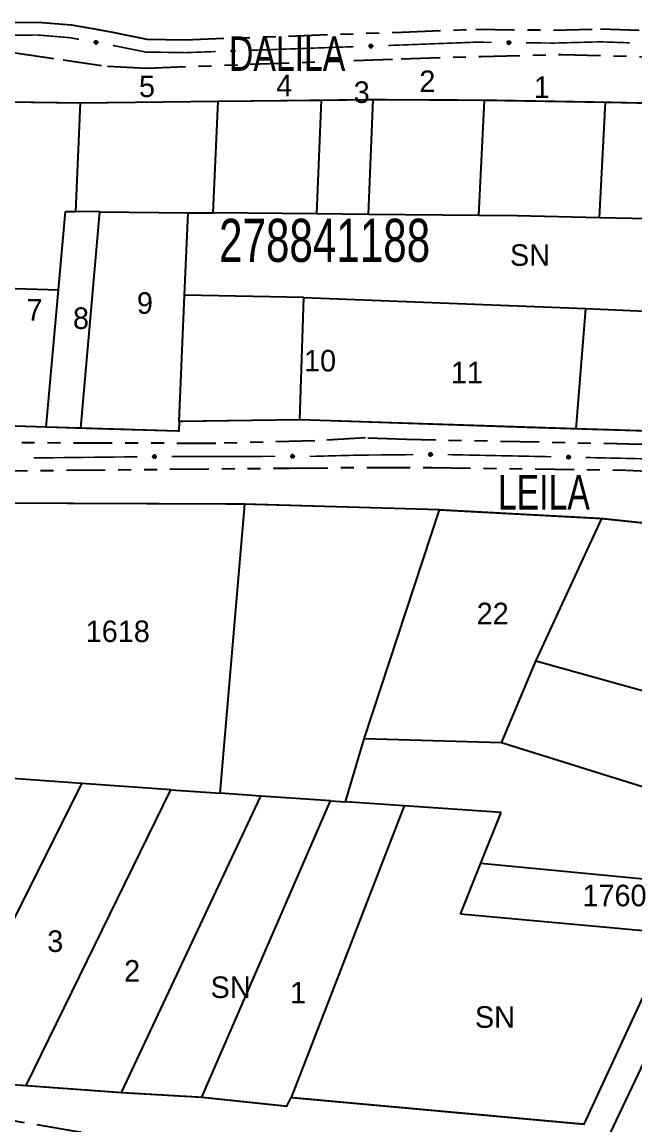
# Model space of a CAD drawing. Extents: x 203196 to 204359, y 4872588 to 4874244.
# Drawn here: x 204010 to 204081.1, y 4873139.4 to 4873267.2 of the extents above; entities that cross this region are included whole.
import ezdxf
from ezdxf.enums import TextEntityAlignment as Align

# ---------------------------------------------------------------- set-up
doc = ezdxf.new("R2010")
doc.units = 0
doc.header["$LTSCALE"] = 1.5
doc.header["$MEASUREMENT"] = 0
doc.linetypes.add('TRACO_25', pattern=[8, 3, -1, 1, -1, 1, -1])
for name, color, linetype in [('CD_MALHA_LOTES', 7, 'CONTINUOUS'), ('CD_TXT_QUADRA', 7, 'CONTINUOUS'), ('RU-QUADRA', 210, 'CONTINUOUS'), ('SV-EIXO-RUA-N-PAV', 6, 'CONTINUOUS'), ('SV-RUA-NAO-PAV', 7, 'CONTINUOUS'), ('SV-RUA-PAVIM', 7, 'CONTINUOUS'), ('SV-TXT-RUA-N-PAV', 7, 'CONTINUOUS'), ('Th_NmrPort', 1, 'CONTINUOUS')]:
    doc.layers.add(name, color=color, linetype=linetype)
doc.styles.add('ARIAL', font='ARIAL.SHX')

msp = doc.modelspace()

# ---------------------------------------------------------------- linework, layer by layer
at = {"layer": 'CD_MALHA_LOTES', "linetype": 'Continuous', "flags": 128}
for points in [[(203996.808474, 4873258.131005), (204016.801138, 4873257.85645)], [(204016.253583, 4873245.258673), (204016.801138, 4873257.85645)], [(204016.801138, 4873257.85645), (204032.765851, 4873258.039842)], [(204032.202719, 4873245.099003), (204032.765851, 4873258.039842)], [(204032.765851, 4873258.039842), (204044.748537, 4873258.17749)], [(204044.196357, 4873244.978931), (204044.748537, 4873258.17749)], [(204044.748537, 4873258.17749), (204050.739879, 4873258.246315)], [(204050.193176, 4873244.918896), (204050.739879, 4873258.246315)], [(204050.739879, 4873258.246315), (204063.657834, 4873258.18581)], [(204062.969441, 4873244.790989), (204063.657834, 4873258.18581)], [(204063.657834, 4873258.18581), (204077.649778, 4873257.945786)], [(204076.960922, 4873244.54644), (204077.649778, 4873257.945786)], [(204077.649778, 4873257.945786), (204128.24001, 4873256.846762), (204129.194573, 4873256.195676), (204129.382191, 4873254.976383), (204124.135621, 4873243.557858)], [(204014.246688, 4873236.169846), (204015.05225, 4873245.2707)], [(204015.05225, 4873245.2707), (204016.253583, 4873245.258673)], [(204019.039803, 4873245.23078), (204016.253583, 4873245.258673)], [(204016.829151, 4873220.136971), (204019.039803, 4873245.23078)], [(204019.039803, 4873245.23078), (204029.27007, 4873245.128362)], [(204028.870799, 4873235.551133), (204029.27007, 4873245.128362)], [(204029.27007, 4873245.128362), (204032.202719, 4873245.099003)], [(204044.196357, 4873244.978931), (204032.202719, 4873245.099003)], [(204050.193176, 4873244.918896), (204044.196357, 4873244.978931)], [(204062.969441, 4873244.790989), (204050.193176, 4873244.918896)], [(204067.414866, 4873244.746485), (204062.969441, 4873244.790989)], [(204076.960922, 4873244.54644), (204067.414866, 4873244.746485)], [(204124.135621, 4873243.557858), (204076.960922, 4873244.54644)], [(204008.040678, 4873236.392352), (204014.246688, 4873236.169846)], [(204012.837839, 4873220.253346), (204014.246688, 4873236.169846)], [(204028.261018, 4873220.924437), (204028.870799, 4873235.551133)], [(204042.691023, 4873235.310784), (204028.870799, 4873235.551133)], [(204042.223315, 4873221.125414), (204042.691023, 4873235.310784)], [(204042.691023, 4873235.310784), (204075.374157, 4873234.020862)], [(204074.257949, 4873220.061199), (204075.374157, 4873234.020862)], [(204075.374157, 4873234.020862), (204086.556713, 4873233.510033)], [(204012.837839, 4873220.253346), (204006.849854, 4873220.473303)], [(204028.261018, 4873220.924437), (204028.21435, 4873219.805012), (204016.829151, 4873220.136971)], [(204042.223315, 4873221.125414), (204028.261018, 4873220.924437)], [(204074.257949, 4873220.061199), (204042.223315, 4873221.125414)], [(204016.829151, 4873220.136971), (204012.837839, 4873220.253346)], [(204085.48824, 4873219.717569), (204074.257949, 4873220.061199)], [(204035.865084, 4873211.336842), (204006.073391, 4873211.462227)], [(204032.983206, 4873177.824181), (204035.865084, 4873211.336842)], [(204058.43991, 4873210.693511), (204035.865084, 4873211.336842)], [(204049.697848, 4873184.110034), (204058.43991, 4873210.693511)], [(204058.43991, 4873210.693511), (204077.240876, 4873209.683425)], [(204069.602875, 4873193.141934), (204077.240876, 4873209.683425)], [(204077.240876, 4873209.683425), (204106.176853, 4873206.612377), (204096.520659, 4873185.617221)], [(204065.611286, 4873183.679857), (204069.602875, 4873193.141934)], [(204096.520659, 4873185.617221), (204069.602875, 4873193.141934)], [(204047.507199, 4873176.814506), (204049.697848, 4873184.110034)], [(204065.611286, 4873183.679857), (204049.697848, 4873184.110034)], [(204091.847959, 4873175.457519), (204065.611286, 4873183.679857)], [(204016.975696, 4873178.945926), (204005.101071, 4873179.781725)], [(203999.845919, 4873144.705123), (204016.975696, 4873178.945926)], [(204010.493683, 4873143.927125), (204027.277943, 4873178.220799)], [(204027.277943, 4873178.220799), (204016.975696, 4873178.945926)], [(204027.277943, 4873178.220799), (204032.983206, 4873177.824181)], [(204021.546149, 4873143.119555), (204037.714085, 4873177.495301)], [(204030.86535, 4873142.577258), (204045.777059, 4873176.934782)], [(204037.714085, 4873177.495301), (204032.983206, 4873177.824181)], [(204045.777059, 4873176.934782), (204037.714085, 4873177.495301)], [(204045.777059, 4873176.934782), (204047.507199, 4873176.814506)], [(204054.316999, 4873176.351524), (204041.231352, 4873142.552059)], [(204054.316999, 4873176.351524), (204047.507199, 4873176.814506)], [(204065.564808, 4873175.586813), (204054.316999, 4873176.351524)], [(204063.228988, 4873169.729099), (204065.564808, 4873175.586813)], [(204060.87082, 4873163.81534), (204063.228988, 4873169.729099)], [(204063.228988, 4873169.729099), (204088.109974, 4873167.330139)], [(204085.449099, 4873161.544684), (204060.87082, 4873163.81534)], [(204075.214034, 4873139.457888), (204085.449099, 4873161.544684)], [(203999.845919, 4873144.705123), (204010.493683, 4873143.927125)], [(204010.493683, 4873143.927125), (204021.546149, 4873143.119555)], [(204021.546149, 4873143.119555), (204030.86535, 4873142.577258)], [(204040.740188, 4873141.540389), (204041.231352, 4873142.552059)], [(204041.231352, 4873142.552059), (204075.214034, 4873139.457888)]]:
    msp.add_lwpolyline(points, dxfattribs=at)
at = {"layer": 'CD_MALHA_LOTES', "linetype": 'Continuous'}
msp.add_lwpolyline([(204030.86535, 4873142.577258), (204040.740188, 4873141.540389)], dxfattribs=at)
at = {"layer": 'RU-QUADRA', "linetype": 'Continuous', "const_width": 0.18, "flags": 128}
for points in [[(204128.24001, 4873256.846762), (204077.649778, 4873257.945786), (204063.657834, 4873258.18581), (204050.739879, 4873258.246315), (204044.748537, 4873258.17749), (204032.765851, 4873258.039842), (204016.801138, 4873257.85645), (203996.808474, 4873258.131005), (203977.118714, 4873258.542019), (203961.065932, 4873258.877114), (203957.079077, 4873258.960338), (203946.886585, 4873259.173101), (203938.371171, 4873259.655132)], [(203932.984065, 4873223.620909), (203943.320658, 4873222.806921), (203953.442381, 4873222.43512), (203957.431875, 4873222.288574), (203973.433352, 4873221.700791), (203993.162132, 4873220.976094), (204002.857864, 4873220.619941), (204006.849854, 4873220.473303), (204016.829151, 4873220.136971), (204028.21435, 4873219.805012), (204028.261018, 4873220.924437), (204042.223315, 4873221.125414), (204067.67339, 4873220.262677), (204074.257949, 4873220.061199), (204085.48824, 4873219.717569)], [(204106.176853, 4873206.612377), (204077.240876, 4873209.683425), (204058.43991, 4873210.693511), (204035.865084, 4873211.336842), (204006.073391, 4873211.462227), (203998.631575, 4873211.503655), (203992.631671, 4873211.537056), (203980.120039, 4873211.689811), (203970.647907, 4873211.704292), (203963.062098, 4873211.715889), (203955.942698, 4873211.560259), (203945.917, 4873211.543607), (203936.028047, 4873211.755261)], [(203920.094321, 4873150.042242), (203940.004918, 4873148.807604), (203959.601458, 4873147.416235), (203980.176562, 4873146.142302), (203999.845919, 4873144.705123), (204010.493683, 4873143.927125), (204021.546149, 4873143.119555), (204030.86535, 4873142.577258), (204040.740188, 4873141.540389), (204041.231352, 4873142.552059), (204075.214034, 4873139.457888), (204085.449099, 4873161.544684)]]:
    msp.add_lwpolyline(points, dxfattribs=at)
at = {"layer": 'SV-EIXO-RUA-N-PAV', "const_width": 0.18}
for points in [[(204007.702271, 4873265.68724), (204011.661353, 4873265.727695)], [(204011.661353, 4873265.727695), (204011.850347, 4873265.729616)], [(204011.850347, 4873265.729616), (204014.651585, 4873265.495589)], [(204014.651585, 4873265.495589), (204015.528023, 4873265.422368)], [(204015.528023, 4873265.422368), (204016.631502, 4873265.22776)], [(204020.568109, 4873264.519318), (204023.508192, 4873263.922735)], [(204023.508192, 4873263.922735), (204024.351772, 4873263.751561)], [(204028.955776, 4873263.685388), (204032.488321, 4873263.810212)], [(204036.485826, 4873263.951465), (204048.478341, 4873264.375226)], [(204052.475846, 4873264.51648), (204053.475223, 4873264.551794)], [(204053.475223, 4873264.551794), (204054.096326, 4873264.573738)], [(204054.096326, 4873264.573738), (204062.468847, 4873264.890446)], [(204062.468847, 4873264.890446), (204062.641768, 4873264.896984)], [(204062.641768, 4873264.896984), (204064.468598, 4873264.875597)], [(204068.468324, 4873264.828771), (204071.468119, 4873264.793651)], [(204071.468119, 4873264.793651), (204071.631467, 4873264.791747)], [(204071.631467, 4873264.791747), (204076.4664, 4873264.920248)], [(204076.4664, 4873264.920248), (204077.084211, 4873264.936664)], [(204077.084211, 4873264.936664), (204080.464297, 4873264.823773)], [(204024.351772, 4873263.751561), (204028.490573, 4873263.692068)], [(204028.490573, 4873263.692068), (204028.955776, 4873263.685388)], [(204023.386302, 4873216.825437), (204011.387027, 4873216.69357)], [(204039.386153, 4873216.875779), (204027.386178, 4873216.851314)], [(204044.034651, 4873216.885255), (204043.386145, 4873216.883933)], [(204044.386019, 4873216.894612), (204044.034651, 4873216.885255)], [(204048.938885, 4873217.015894), (204044.386019, 4873216.894612)], [(204049.384386, 4873217.019934), (204048.938885, 4873217.015894)], [(204055.384138, 4873217.074484), (204049.384386, 4873217.019934)], [(204070.735301, 4873216.847257), (204059.383782, 4873217.076585)], [(204071.381307, 4873216.832905), (204070.735301, 4873216.847257)], [(204082.118342, 4873216.5943), (204075.380319, 4873216.744037)]]:
    msp.add_lwpolyline(points, dxfattribs=at)
at = {"layer": 'SV-EIXO-RUA-N-PAV'}
for points in [[(204018.478729, 4873265.013766), (204018.518392, 4873265.042382), (204018.558332, 4873265.058866), (204018.595601, 4873265.063027), (204018.629493, 4873265.058116), (204018.6636, 4873265.049186), (204018.696002, 4873265.032597), (204018.727885, 4873265.006218), (204018.75687, 4873264.966633), (204018.771067, 4873264.924608), (204018.777101, 4873264.888288), (204018.774015, 4873264.852653), (204018.764785, 4873264.819664), (204018.74644, 4873264.786578), (204018.719393, 4873264.754528), (204018.678882, 4873264.726346), (204018.639615, 4873264.710454), (204018.603461, 4873264.707376), (204018.567656, 4873264.710706), (204018.532944, 4873264.720239), (204018.501232, 4873264.736707), (204018.469012, 4873264.763998), (204018.441726, 4873264.80435), (204018.425429, 4873264.843333), (204018.421844, 4873264.879434), (204018.425916, 4873264.914612), (204018.434456, 4873264.94893), (204018.449776, 4873264.982195), (204018.478729, 4873265.013766)], [(204034.339595, 4873263.985777), (204034.372425, 4873264.022028), (204034.408054, 4873264.046472), (204034.443638, 4873264.058306), (204034.47781, 4873264.060564), (204034.513029, 4873264.058937), (204034.548176, 4873264.049462), (204034.584855, 4873264.030305), (204034.621452, 4873263.997627), (204034.644093, 4873263.959483), (204034.657562, 4873263.925217), (204034.661968, 4873263.889721), (204034.659814, 4873263.855533), (204034.648765, 4873263.819351), (204034.628988, 4873263.782369), (204034.595239, 4873263.746365), (204034.560145, 4873263.722641), (204034.525425, 4873263.712098), (204034.489711, 4873263.707894), (204034.453775, 4873263.709987), (204034.419328, 4873263.719486), (204034.382129, 4873263.739465), (204034.347035, 4873263.773247), (204034.322973, 4873263.807979), (204034.311946, 4873263.842541), (204034.308599, 4873263.877795), (204034.309801, 4873263.913139), (204034.317855, 4873263.948866), (204034.339595, 4873263.985777)], [(204050.329615, 4873264.550791), (204050.362446, 4873264.587043), (204050.398075, 4873264.611487), (204050.433659, 4873264.623321), (204050.467831, 4873264.625579), (204050.50305, 4873264.623951), (204050.538197, 4873264.614477), (204050.574876, 4873264.59532), (204050.611473, 4873264.562642), (204050.634114, 4873264.524498), (204050.647582, 4873264.490232), (204050.651989, 4873264.454735), (204050.649835, 4873264.420548), (204050.638785, 4873264.384365), (204050.619009, 4873264.347384), (204050.585259, 4873264.31138), (204050.550165, 4873264.287656), (204050.515446, 4873264.277113), (204050.479732, 4873264.272909), (204050.443796, 4873264.275001), (204050.409349, 4873264.284501), (204050.37215, 4873264.30448), (204050.337055, 4873264.338261), (204050.312994, 4873264.372993), (204050.301966, 4873264.407556), (204050.298619, 4873264.442809), (204050.299822, 4873264.478154), (204050.307875, 4873264.513881), (204050.329615, 4873264.550791)], [(204066.326079, 4873264.963939), (204066.360577, 4873264.998607), (204066.397316, 4873265.021349), (204066.433417, 4873265.031497), (204066.467657, 4873265.032146), (204066.502761, 4873265.028865), (204066.537424, 4873265.017748), (204066.573162, 4873264.996889), (204066.608182, 4873264.962526), (204066.629005, 4873264.92336), (204066.640848, 4873264.888499), (204066.64358, 4873264.852834), (204066.639821, 4873264.818786), (204066.627084, 4873264.783163), (204066.605591, 4873264.747152), (204066.570186, 4873264.712774), (204066.534015, 4873264.690726), (204066.498839, 4873264.681827), (204066.462967, 4873264.679307), (204066.427168, 4873264.683086), (204066.393206, 4873264.694195), (204066.356988, 4873264.7159), (204066.32352, 4873264.751294), (204066.301118, 4873264.787119), (204066.291727, 4873264.822161), (204066.290041, 4873264.857534), (204066.292904, 4873264.892782), (204066.302628, 4873264.928091), (204066.326079, 4873264.963939)], [(204025.516656, 4873216.738762), (204025.482953, 4873216.703319), (204025.44674, 4873216.67975), (204025.410878, 4873216.668785), (204025.376662, 4873216.667359), (204025.341492, 4873216.669843), (204025.306587, 4873216.68017), (204025.270384, 4873216.700213), (204025.234593, 4873216.733772), (204025.212887, 4873216.772456), (204025.200256, 4873216.807039), (204025.196715, 4873216.842632), (204025.1997, 4873216.876757), (204025.211626, 4873216.91266), (204025.232296, 4873216.94915), (204025.266912, 4873216.984322), (204025.302573, 4873217.007185), (204025.337539, 4873217.01688), (204025.373344, 4873217.020214), (204025.409219, 4873217.017248), (204025.443424, 4873217.006913), (204025.480126, 4873216.986035), (204025.514389, 4873216.95141), (204025.537598, 4873216.916102), (204025.547781, 4873216.881282), (204025.55027, 4873216.845958), (204025.548207, 4873216.810653), (204025.539287, 4873216.775133), (204025.516656, 4873216.738762)], [(204041.530054, 4873216.770069), (204041.496036, 4873216.734929), (204041.459613, 4873216.711685), (204041.423654, 4873216.701041), (204041.389427, 4873216.699922), (204041.354281, 4873216.70272), (204041.319469, 4873216.713359), (204041.283448, 4873216.733726), (204041.247958, 4873216.767603), (204041.226599, 4873216.80648), (204041.214278, 4873216.841175), (204041.211056, 4873216.876798), (204041.214346, 4873216.910895), (204041.226593, 4873216.94669), (204041.247589, 4873216.982993), (204041.282518, 4873217.017854), (204041.318382, 4873217.040398), (204041.353433, 4873217.049779), (204041.389267, 4873217.052792), (204041.425114, 4873217.049505), (204041.459226, 4873217.038865), (204041.495739, 4873217.017659), (204041.52969, 4873216.982728), (204041.552583, 4873216.947215), (204041.562454, 4873216.912305), (204041.564626, 4873216.876959), (204041.562248, 4873216.841674), (204041.55301, 4873216.806235), (204041.530054, 4873216.770069)], [(204057.528731, 4873216.983898), (204057.494961, 4873216.948519), (204057.458703, 4873216.925019), (204057.422821, 4873216.914122), (204057.388602, 4873216.912761), (204057.353437, 4873216.915311), (204057.318551, 4873216.925705), (204057.282387, 4873216.945817), (204057.246659, 4873216.979443), (204057.225026, 4873217.018168), (204057.212461, 4873217.052775), (204057.208987, 4873217.088375), (204057.212037, 4873217.122494), (204057.224032, 4873217.158375), (204057.244771, 4873217.194825), (204057.279453, 4873217.229932), (204057.315158, 4873217.252727), (204057.350142, 4873217.262356), (204057.385953, 4873217.265621), (204057.421822, 4873217.262587), (204057.456008, 4873217.252188), (204057.49267, 4873217.23124), (204057.526867, 4873217.19655), (204057.550009, 4873217.161199), (204057.560127, 4873217.126359), (204057.562548, 4873217.09103), (204057.560419, 4873217.055729), (204057.551431, 4873217.020226), (204057.528731, 4873216.983898)], [(204073.522012, 4873216.675225), (204073.487152, 4873216.640921), (204073.450176, 4873216.618567), (204073.41397, 4873216.608799), (204073.379725, 4873216.60851), (204073.344657, 4873216.61216), (204073.310114, 4873216.62364), (204073.274597, 4873216.644875), (204073.23994, 4873216.679603), (204073.21953, 4873216.718987), (204073.208054, 4873216.75397), (204073.205697, 4873216.789661), (204073.209813, 4873216.823668), (204073.222925, 4873216.859156), (204073.244795, 4873216.894939), (204073.28056, 4873216.928942), (204073.31696, 4873216.950609), (204073.352228, 4873216.959138), (204073.388125, 4873216.961281), (204073.423881, 4873216.957125), (204073.457725, 4873216.94566), (204073.493713, 4873216.923575), (204073.526807, 4873216.887831), (204073.548831, 4873216.851773), (204073.557853, 4873216.816634), (204073.559167, 4873216.781246), (204073.555934, 4873216.746029), (204073.545839, 4873216.710825), (204073.522012, 4873216.675225)]]:
    msp.add_lwpolyline(points, close=True, dxfattribs=at)
for points in [[(204018.421844, 4873264.879434), (204018.774015, 4873264.852653)], [(204018.425429, 4873264.843333), (204018.764785, 4873264.819664)], [(204018.425916, 4873264.914612), (204018.777101, 4873264.888288)], [(204018.426363, 4873264.896147), (204018.773372, 4873264.868203)], [(204018.426921, 4873264.860023), (204018.766341, 4873264.836189)], [(204018.434106, 4873264.932192), (204018.769495, 4873264.909068)], [(204018.434456, 4873264.94893), (204018.771067, 4873264.924608)], [(204018.43554, 4873264.822478), (204018.750773, 4873264.802909)], [(204018.441726, 4873264.80435), (204018.74644, 4873264.786578)], [(204018.446749, 4873264.964602), (204018.759531, 4873264.946851)], [(204018.449776, 4873264.982195), (204018.75687, 4873264.966633)], [(204018.459416, 4873264.785014), (204018.729829, 4873264.770578)], [(204018.464768, 4873264.996063), (204018.73858, 4873264.985185)], [(204018.469012, 4873264.763998), (204018.719393, 4873264.754528)], [(204018.478729, 4873265.013766), (204018.727885, 4873265.006218)], [(204018.490958, 4873264.751739), (204018.691417, 4873264.741327)], [(204018.500967, 4873265.028476), (204018.704587, 4873265.020277)], [(204018.501232, 4873264.736707), (204018.678882, 4873264.726346)], [(204018.518392, 4873265.042382), (204018.696002, 4873265.032597)], [(204018.521472, 4873264.728345), (204018.652845, 4873264.719032)], [(204018.532944, 4873264.720239), (204018.639615, 4873264.710454)], [(204018.541119, 4873265.051877), (204018.670912, 4873265.041457)], [(204018.558332, 4873265.058866), (204018.6636, 4873265.049186)], [(204034.308599, 4873263.877795), (204034.657562, 4873263.925217)], [(204034.309801, 4873263.913139), (204034.644093, 4873263.959483)], [(204034.311946, 4873263.842541), (204034.661968, 4873263.889721)], [(204034.312884, 4873263.859828), (204034.6581, 4873263.904796)], [(204034.312946, 4873263.896696), (204034.645793, 4873263.943957)], [(204034.317855, 4873263.948866), (204034.621452, 4873263.997627)], [(204034.31856, 4873263.931028), (204034.628176, 4873263.978834)], [(204034.320955, 4873263.824614), (204034.657893, 4873263.872019)], [(204034.329629, 4873263.965554), (204034.599698, 4873264.011962)], [(204034.339595, 4873263.985777), (204034.584855, 4873264.030305)], [(204034.35828, 4873264.004797), (204034.55914, 4873264.039202)], [(204034.372425, 4873264.022028), (204034.548176, 4873264.049462)], [(204034.392675, 4873264.03605), (204034.521791, 4873264.052901)], [(204034.408054, 4873264.046472), (204034.513029, 4873264.058937)], [(204050.298619, 4873264.442809), (204050.647582, 4873264.490232)], [(204050.299822, 4873264.478154), (204050.634114, 4873264.524498)], [(204050.301966, 4873264.407556), (204050.651989, 4873264.454735)], [(204050.302904, 4873264.424843), (204050.64812, 4873264.46981)], [(204050.302967, 4873264.46171), (204050.635814, 4873264.508971)], [(204050.307875, 4873264.513881), (204050.611473, 4873264.562642)], [(204050.308581, 4873264.496043), (204050.618197, 4873264.543848)], [(204050.310976, 4873264.389628), (204050.647913, 4873264.437034)], [(204050.312994, 4873264.372993), (204050.649835, 4873264.420548)], [(204050.319649, 4873264.530568), (204050.589719, 4873264.576977)], [(204050.327229, 4873264.354703), (204050.63962, 4873264.401241)], [(204050.329615, 4873264.550791), (204050.574876, 4873264.59532)], [(204050.337055, 4873264.338261), (204050.638785, 4873264.384365)], [(204050.348301, 4873264.569811), (204050.54916, 4873264.604216)], [(204050.358386, 4873264.323035), (204050.625873, 4873264.365256)], [(204050.362446, 4873264.587043), (204050.538197, 4873264.614477)], [(204050.37215, 4873264.30448), (204050.619009, 4873264.347384)], [(204050.382696, 4873264.601065), (204050.511811, 4873264.617916)], [(204050.396169, 4873264.297063), (204050.594398, 4873264.328644)], [(204050.398075, 4873264.611487), (204050.50305, 4873264.623951)], [(204050.409349, 4873264.284501), (204050.585259, 4873264.31138)], [(204050.430887, 4873264.280539), (204050.561318, 4873264.298802)], [(204050.443796, 4873264.275001), (204050.550165, 4873264.287656)], [(204066.290041, 4873264.857534), (204066.640848, 4873264.888499)], [(204066.291727, 4873264.822161), (204066.64358, 4873264.852834)], [(204066.292904, 4873264.892782), (204066.629005, 4873264.92336)], [(204066.293477, 4873264.839386), (204066.640425, 4873264.868074)], [(204066.295273, 4873264.876209), (204066.629973, 4873264.907771)], [(204066.299884, 4873264.80383), (204066.638677, 4873264.835344)], [(204066.301118, 4873264.787119), (204066.639821, 4873264.818786)], [(204066.302494, 4873264.91024), (204066.614015, 4873264.943438)], [(204066.302628, 4873264.928091), (204066.608182, 4873264.962526)], [(204066.314477, 4873264.76818), (204066.628711, 4873264.799981)], [(204066.315173, 4873264.944207), (204066.587126, 4873264.977868)], [(204066.32352, 4873264.751294), (204066.627084, 4873264.783163)], [(204066.326079, 4873264.963939), (204066.573162, 4873264.996889)], [(204066.344111, 4873264.735082), (204066.613287, 4873264.764681)], [(204066.345638, 4873264.98206), (204066.547893, 4873265.006984)], [(204066.356988, 4873264.7159), (204066.605591, 4873264.747152)], [(204066.360577, 4873264.998607), (204066.537424, 4873265.017748)], [(204066.380631, 4873264.707362), (204066.580125, 4873264.72959)], [(204066.381465, 4873265.011662), (204066.511229, 4873265.022424)], [(204066.393206, 4873264.694195), (204066.570186, 4873264.712774)], [(204066.397316, 4873265.021349), (204066.502761, 4873265.028865)], [(204066.414534, 4873264.689225), (204066.545679, 4873264.701336)], [(204066.427168, 4873264.683086), (204066.534015, 4873264.690726)], [(204034.322973, 4873263.807979), (204034.659814, 4873263.855533)], [(204034.337208, 4873263.789688), (204034.6496, 4873263.836226)], [(204034.347035, 4873263.773247), (204034.648765, 4873263.819351)], [(204034.368365, 4873263.75802), (204034.635852, 4873263.800241)], [(204034.382129, 4873263.739465), (204034.628988, 4873263.782369)], [(204034.406148, 4873263.732048), (204034.604377, 4873263.763629)], [(204034.419328, 4873263.719486), (204034.595239, 4873263.746365)], [(204034.440866, 4873263.715525), (204034.571297, 4873263.733787)], [(204034.453775, 4873263.709987), (204034.560145, 4873263.722641)], [(204025.547781, 4873216.881282), (204025.196715, 4873216.842632)], [(204025.537598, 4873216.916102), (204025.1997, 4873216.876757)], [(204025.546423, 4873216.864023), (204025.200215, 4873216.827468)], [(204025.55027, 4873216.845958), (204025.200256, 4873216.807039)], [(204025.539211, 4873216.899423), (204025.20122, 4873216.860229)], [(204025.523812, 4873216.934734), (204025.210381, 4873216.89581)], [(204025.545463, 4873216.827168), (204025.211565, 4873216.788019)], [(204025.514389, 4873216.95141), (204025.211626, 4873216.91266)], [(204025.548207, 4873216.810653), (204025.212887, 4873216.772456)], [(204025.493435, 4873216.96715), (204025.225, 4873216.93145)], [(204025.539016, 4873216.792982), (204025.228329, 4873216.752723)], [(204025.480126, 4873216.986035), (204025.232296, 4873216.94915)], [(204025.539287, 4873216.775133), (204025.234593, 4873216.733772)], [(204025.527111, 4873216.758736), (204025.255992, 4873216.718912)], [(204025.456295, 4873216.994034), (204025.257357, 4873216.967285)], [(204025.443424, 4873217.006913), (204025.266912, 4873216.984322)], [(204025.516656, 4873216.738762), (204025.270384, 4873216.700213)], [(204025.421989, 4873217.011397), (204025.291153, 4873216.996313)], [(204025.497513, 4873216.720202), (204025.295876, 4873216.690694)], [(204025.409219, 4873217.017248), (204025.302573, 4873217.007185)], [(204025.482953, 4873216.703319), (204025.306587, 4873216.68017)], [(204025.462368, 4873216.689794), (204025.332881, 4873216.67609)], [(204025.44674, 4873216.67975), (204025.341492, 4873216.669843)], [(204041.562454, 4873216.912305), (204041.211056, 4873216.876798)], [(204041.564626, 4873216.876959), (204041.214278, 4873216.841175)], [(204041.552583, 4873216.947215), (204041.214346, 4873216.910895)], [(204041.560941, 4873216.895058), (204041.21442, 4873216.861603)], [(204041.554046, 4873216.930522), (204041.215718, 4873216.894354)], [(204041.538964, 4873216.965969), (204041.225197, 4873216.929851)], [(204041.559652, 4873216.858213), (204041.225417, 4873216.822054)], [(204041.52969, 4873216.982728), (204041.226593, 4873216.94669)], [(204041.562248, 4873216.841674), (204041.226599, 4873216.80648)], [(204041.508878, 4873216.998656), (204041.240135, 4873216.96536)], [(204041.552899, 4873216.824087), (204041.241863, 4873216.78661)], [(204041.495739, 4873217.017659), (204041.247589, 4873216.982993)], [(204041.55301, 4873216.806235), (204041.247958, 4873216.767603)], [(204041.540688, 4873216.789949), (204041.269223, 4873216.752553)], [(204041.47198, 4873217.025871), (204041.272811, 4873217.000904)], [(204041.459226, 4873217.038865), (204041.282518, 4873217.017854)], [(204041.530054, 4873216.770069), (204041.283448, 4873216.733726)], [(204041.437831, 4873217.043541), (204041.306865, 4873217.029628)], [(204041.510746, 4873216.751681), (204041.308853, 4873216.723979)], [(204041.425114, 4873217.049505), (204041.318382, 4873217.040398)], [(204041.496036, 4873216.734929), (204041.319469, 4873216.713359)], [(204041.47533, 4873216.721589), (204041.345726, 4873216.709044)], [(204041.459613, 4873216.711685), (204041.354281, 4873216.70272)], [(204057.560127, 4873217.126359), (204057.208987, 4873217.088375)], [(204057.550009, 4873217.161199), (204057.212037, 4873217.122494)], [(204057.558736, 4873217.109102), (204057.212459, 4873217.073204)], [(204057.562548, 4873217.09103), (204057.212461, 4873217.052775)], [(204057.551591, 4873217.144516), (204057.213526, 4873217.105964)], [(204057.536259, 4873217.179856), (204057.222754, 4873217.141527)], [(204057.557706, 4873217.072249), (204057.223734, 4873217.033734)], [(204057.526867, 4873217.19655), (204057.224032, 4873217.158375)], [(204057.560419, 4873217.055729), (204057.225026, 4873217.018168)], [(204057.505943, 4873217.21233), (204057.237441, 4873217.177139)], [(204057.551194, 4873217.038076), (204057.240431, 4873216.998407)], [(204057.49267, 4873217.23124), (204057.244771, 4873217.194825)], [(204057.551431, 4873217.020226), (204057.246659, 4873216.979443)], [(204057.539224, 4873217.003852), (204057.26803, 4873216.964543)], [(204057.468854, 4873217.239285), (204057.269866, 4873217.212913)], [(204057.456008, 4873217.252188), (204057.279453, 4873217.229932)], [(204057.528731, 4873216.983898), (204057.282387, 4873216.945817)], [(204057.434581, 4873217.256713), (204057.303717, 4873217.241877)], [(204057.509553, 4873216.965374), (204057.30786, 4873216.936249)], [(204057.421822, 4873217.262587), (204057.315158, 4873217.252727)], [(204057.494961, 4873216.948519), (204057.318551, 4873216.925705)], [(204057.47435, 4873216.935034), (204057.344837, 4873216.921575)], [(204057.458703, 4873216.925019), (204057.353437, 4873216.915311)], [(204073.557853, 4873216.816634), (204073.205697, 4873216.789661)], [(204073.559167, 4873216.781246), (204073.208054, 4873216.75397)], [(204073.555922, 4873216.799429), (204073.208692, 4873216.774389)], [(204073.548831, 4873216.851773), (204073.209813, 4873216.823668)], [(204073.54989, 4873216.83505), (204073.210783, 4873216.807099)], [(204073.55374, 4873216.762627), (204073.218726, 4873216.734585)], [(204073.555934, 4873216.746029), (204073.21953, 4873216.718987)], [(204073.535672, 4873216.870852), (204073.221121, 4873216.842356)], [(204073.526807, 4873216.887831), (204073.222925, 4873216.859156)], [(204073.546161, 4873216.728673), (204073.234308, 4873216.698752)], [(204073.506387, 4873216.904259), (204073.236915, 4873216.877491)], [(204073.545839, 4873216.710825), (204073.23994, 4873216.679603)], [(204073.493713, 4873216.923575), (204073.244795, 4873216.894939)], [(204073.533125, 4873216.694842), (204073.260834, 4873216.664041)], [(204073.470161, 4873216.932362), (204073.270444, 4873216.912232)], [(204073.522012, 4873216.675225), (204073.274597, 4873216.644875)], [(204073.457725, 4873216.94566), (204073.28056, 4873216.928942)], [(204073.502264, 4873216.657311), (204073.299758, 4873216.634514)], [(204073.43645, 4873216.950854), (204073.305185, 4873216.940122)], [(204073.487152, 4873216.640921), (204073.310114, 4873216.62364)], [(204073.423881, 4873216.957125), (204073.31696, 4873216.950609)], [(204073.466128, 4873216.628088), (204073.336258, 4873216.61869)], [(204073.450176, 4873216.618567), (204073.344657, 4873216.61216)]]:
    msp.add_lwpolyline(points, dxfattribs=at)
at = {"layer": 'SV-RUA-NAO-PAV', "linetype": 'TRACO_25'}
for points in [[(203933.419083, 4873266.182775, 13.008007), (203939.105756, 4873265.90108, 12.937549), (203944.302959, 4873266.042337, 12.906233), (203948.988283, 4873266.158958, 12.890575), (203970.893258, 4873265.97209, 12.702685), (203992.701278, 4873266.82641, 12.616569), (204007.676552, 4873267.187055, 12.600911), (204011.905246, 4873267.230255, 12.436506), (204015.721123, 4873266.911462, 12.436506), (204017.96103, 4873266.516435, 12.436506), (204020.313226, 4873266.101606, 12.436506), (204024.513085, 4873265.249398, 12.436506), (204028.94006, 4873265.185768, 12.397363), (204054.041491, 4873266.072736, 12.225129), (204062.622185, 4873266.397316, 12.225129), (204071.620316, 4873266.291981, 12.154671), (204077.089325, 4873266.43733, 11.974608), (204083.815852, 4873266.212674, 11.865005)], [(203938.088215, 4873263.500183, 13.156754), (203938.78365, 4873263.471862, 13.156754), (203944.462568, 4873263.240597, 13.156754), (203948.979623, 4873263.327643, 13.180241), (203981.495332, 4873263.460173, 13.015836), (204001.908914, 4873264.05459, 12.741829), (204009.248218, 4873263.645162, 12.710514), (204014.799692, 4873262.853511, 12.694856), (204019.944202, 4873262.107701, 12.679198), (204024.496966, 4873261.898293, 12.647883), (204053.996966, 4873262.96999, 12.350389), (204063.240448, 4873263.25305, 12.334732), (204072.60299, 4873263.47841, 12.279931), (204082.421892, 4873263.201309, 12.154671), (204092.238155, 4873262.740283, 11.998095), (204099.825063, 4873262.319297, 11.841519), (204108.515449, 4873262.490331, 11.841519), (204133.138656, 4873264.583934, 11.622313), (204137.079779, 4873262.967597, 11.551854)], [(204115.548187, 4873217.264934, 11.768288), (204112.839136, 4873216.365593, 11.760316), (204108.491003, 4873215.772459, 11.760316), (204103.47476, 4873215.643093, 11.760316), (204098.003573, 4873216.447647, 11.760316), (204092.320019, 4873217.630906, 11.903802), (204086.717012, 4873218.084541, 12.127002), (204081.976272, 4873218.256475, 12.262516), (204054.608454, 4873218.819844, 12.461802), (204049.85186, 4873219.007967, 12.469773), (204043.960186, 4873218.663939, 12.597317), (204032.485379, 4873218.372921, 12.597317), (204003.774719, 4873218.454459, 12.732831), (203993.901738, 4873218.375857, 12.732831), (203974.099436, 4873218.218204, 12.756745), (203943.890289, 4873219.426886, 12.756745), (203937.199969, 4873219.694569, 13.250974), (203917.843873, 4873220.281326, 13.250974), (203910.268148, 4873220.510894, 13.290831), (203904.988097, 4873221.429164, 13.402431), (203896.884226, 4873222.369454, 13.386488), (203878.735183, 4873225.835137, 13.402431), (203869.884778, 4873227.549513, 13.402431), (203863.301096, 4873229.486048, 13.537945)], [(203860.791642, 4873225.174365, 13.649545), (203874.110972, 4873222.570291, 13.362574), (203882.991837, 4873220.703427, 13.362574), (203892.442585, 4873218.94245, 13.362574), (203900.039392, 4873217.626166, 13.370545), (203908.803651, 4873216.873713, 13.378516), (203917.15421, 4873216.398058, 13.378516), (203937.790675, 4873216.404762, 13.378516), (203973.394832, 4873215.166783, 13.155316), (204003.179596, 4873215.14558, 12.780659), (204040.987472, 4873215.517183, 12.613259), (204050.52142, 4873215.597176, 12.613259), (204057.522842, 4873215.576715, 12.613259), (204080.110949, 4873215.289812, 12.39803), (204088.125831, 4873214.8899, 12.214687), (204093.41769, 4873214.559788, 12.023374), (204099.101992, 4873213.448594, 11.919744), (204104.558685, 4873212.019561, 11.879888), (204108.00997, 4873209.563375, 11.78423), (204110.015337, 4873205.185012, 11.78423)], [(204076.78242, 4873135.428653, 12.294402), (204073.890768, 4873135.460255, 12.294402), (204058.123728, 4873136.873838, 12.28643), (204051.635672, 4873137.729546, 12.294402), (204044.389012, 4873138.048989, 12.485716), (204037.813207, 4873138.168904, 12.485716), (204032.043265, 4873137.975702, 12.485716), (204022.847654, 4873138.076199, 12.669059), (204016.227778, 4873138.580988, 12.764716), (204009.014958, 4873139.845026, 12.772688), (204001.426743, 4873141.217272, 12.772688), (203995.16031, 4873141.814296, 12.836459), (203989.078691, 4873142.465358, 12.956031), (203978.640402, 4873143.244115, 12.964002), (203952.153002, 4873144.502581, 13.322717), (203939.859389, 4873144.821125, 13.322717), (203934.775626, 4873145.132946, 13.39446)]]:
    msp.add_polyline3d(points, dxfattribs=at)
at = {"layer": 'SV-RUA-PAVIM', "linetype": 'Continuous'}
msp.add_polyline3d([(204110.015337, 4873205.185012, 11.78423), (204096.07862, 4873176.099487, 12.142944), (204076.78242, 4873135.428653, 12.166859)], dxfattribs=at)

# ---------------------------------------------------------------- texts
at = {"layer": 'CD_TXT_QUADRA', "style": 'ARIAL', "width": 0.7}
msp.add_text('278841188', height=5, dxfattribs=at).set_placement((204032.867462, 4873239.421584))
at = {"layer": 'SV-TXT-RUA-N-PAV', "style": 'ARIAL', "width": 0.7}
for s, p in [('DALILA', (204034.024534, 4873261.572836)), ('LEILA', (204065.200148, 4873210.71402))]:
    msp.add_text(s, height=4, dxfattribs=at).set_placement(p)
at = {"layer": 'Th_NmrPort', "color": 1}
for s, p in [('2', (204056.082703, 4873260.364255)), ('5', (204023.582356, 4873259.782239)), ('4', (204039.491965, 4873259.879844)), ('3', (204048.475099, 4873259.104305)), ('1', (204069.362561, 4873259.689935)), ('SN', (204066.59123, 4873240.218413)), ('9', (204023.341821, 4873234.654262)), ('7', (204010.553355, 4873233.864964)), ('8', (204015.930924, 4873232.897569)), ('10', (204042.714585, 4873227.972161)), ('11', (204059.746651, 4873226.605691)), ('22', (204062.72885, 4873198.658252)), ('1618', (204017.409868, 4873196.593437)), ('1760', (204074.991171, 4873165.961988)), ('3', (204012.947234, 4873160.666923)), ('2', (204021.85967, 4873157.22226)), ('SN', (204031.885083, 4873155.32556)), ('1', (204041.097626, 4873154.693327)), ('SN', (204062.527143, 4873151.872218))]:
    msp.add_text(s, height=2.5, dxfattribs=at).set_placement(p, align=Align.MIDDLE_LEFT)

doc.saveas('drawing.dxf')
